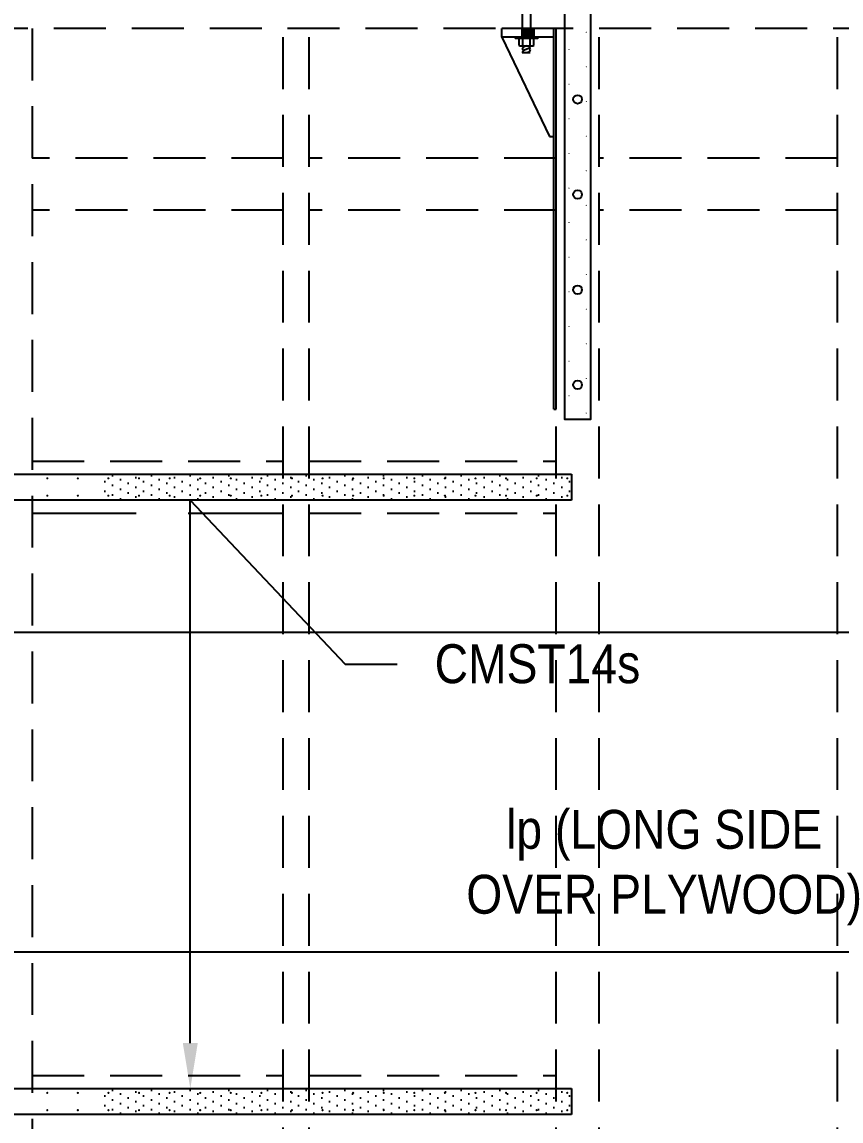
# Model space of a CAD drawing. Header units: inches. Extents: x -16404 to 14624, y -1591 to 16152.
# Drawn here: x -9013.7 to -8966.4, y 3035.8 to 3099.3 of the extents above; entities that cross this region are included whole.
import ezdxf
from ezdxf import colors
from ezdxf.entities.mleader import LeaderData, LeaderLine
from ezdxf.math import Vec2, Vec3

# ---------------------------------------------------------------- set-up
doc = ezdxf.new("R2010")
doc.units = ezdxf.units.IN
doc.header["$LTSCALE"] = 24
doc.header["$MEASUREMENT"] = 0
doc.linetypes.add('HIDDEN', pattern=[0.375, 0.25, -0.125])
doc.linetypes.add('HIDDEN2', pattern=[0.1875, 0.125, -0.0625])
doc.layers.get('0').update_dxf_attribs({"linetype": 'CONTINUOUS'})
doc.layers.get('DefPoints').update_dxf_attribs({"color": 251, "linetype": 'CONTINUOUS'})
for name, color, linetype in [('S-ANNO-DIMS', 2, 'CONTINUOUS'), ('S-ANNO-NOTE', 4, 'CONTINUOUS'), ('S-STEEL', 4, 'CONTINUOUS'), ('S-WOOD', 3, 'CONTINUOUS')]:
    doc.layers.add(name, color=color, linetype=linetype)
doc.layers.add('S-ANNO-GRID-NONPLOT', color=251, linetype='CONTINUOUS', plot=False)
doc.styles.add('Arial', font='arial.ttf', dxfattribs={"width": 0.85})
doc.dimstyles.new('DIM-24$0', dxfattribs={"dimscale": 24, "dimtxt": 0.09375, "dimasz": 0.109375, "dimexe": 0.0625, "dimexo": 0.0625, "dimgap": 0.0625, "dimtad": 1, "dimdec": 4, "dimzin": 11, "dimdsep": 46, "dimlunit": 4, "dimtxsty": 'Arial', "dimblk": 'ARCHTICK', "dimblk1": 'ARCHTICK', "dimblk2": 'ARCHTICK', "dimsah": 1, "dimcen": 0.125, "dimdle": 0.0625, "dimclrd": 256, "dimclre": 256, "dimclrt": 4, "dimadec": 0, "dimazin": 0, "dimtfac": 1, "dimtdec": 4, "dimtmove": 0, "dimatfit": 3, "dimldrblk": 'ARCHTICK', "dimfxl": 1, "dimfrac": 1, "dimtolj": 1, "dimtzin": 11, "dimarcsym": 0})

# ---------------------------------------------------------------- blocks, each defined once
blk = doc.blocks.new('HTT22S')
for p, q in [((0, 22), (0, 0)), ((0.125, 22), (0, 22)), ((0.125, 22), (0.125, 0)), ((0.375, 6.25), (0.125, 6.25)), ((3.125, 0.5), (0.375, 6.25)), ((0, 0), (3.125, 0)), ((0.125, 0.5), (3.125, 0.5)), ((1.28125, 0), (1.28125, 0.5)), ((1.28125, 0.4375), (1.96875, 0.4375)), ((1.28125, 0.375), (1.96875, 0.375)), ((1.28125, 0.3125), (1.96875, 0.3125)), ((1.28125, 0.25), (1.96875, 0.25)), ((1.28125, 0.1875), (1.96875, 0.1875)), ((1.28125, 0.125), (1.96875, 0.125)), ((1.28125, 0.0625), (1.96875, 0.0625)), ((1.34375, 0), (1.34375, 0.5)), ((1.40625, 0), (1.40625, 0.5)), ((1.46875, 0), (1.46875, 0.5)), ((1.53125, 0), (1.53125, 0.5)), ((1.59375, 0), (1.59375, 0.5)), ((1.65625, 0), (1.65625, 0.5)), ((1.71875, 0), (1.71875, 0.5)), ((1.78125, 0), (1.78125, 0.5)), ((1.84375, 0), (1.84375, 0.5)), ((1.90625, 0), (1.90625, 0.5)), ((1.96875, 0), (1.96875, 0.5)), ((3.125, 0.5), (3.125, 0))]:
    blk.add_line(p, q)
blk = doc.blocks.new('_ARCHTICK')
at = {"color": 0, "linetype": 'ByBlock', "const_width": 0.15}
blk.add_lwpolyline([(-0.5, -0.5), (0.5, 0.5)], dxfattribs=at)
blk = doc.blocks.new('*D2107')
at = {"layer": 'DefPoints', "color": 0, "transparency": 16777216}
for p in [(-9016.096, 3045.531), (-8937.09, 3045.531), (-8937.09, 3045.531)]:
    blk.add_point(p, dxfattribs=at)
at = {"layer": 'S-ANNO-DIMS', "lineweight": -2, "transparency": 16777216}
blk.add_line((-9017.596, 3045.531), (-8935.59, 3045.531), dxfattribs=at)
at = {"layer": 'S-ANNO-DIMS', "lineweight": -2, "transparency": 16777216, "xscale": 2.625, "yscale": 2.625, "zscale": 2.625, "rotation": 180}
blk.add_blockref('_ARCHTICK', (-9016.096, 3045.531), dxfattribs=at)
at = {"layer": 'S-ANNO-DIMS', "lineweight": -2, "transparency": 16777216, "xscale": 2.625, "yscale": 2.625, "zscale": 2.625}
blk.add_blockref('_ARCHTICK', (-8937.09, 3045.531), dxfattribs=at)
at = {"layer": 'S-ANNO-DIMS', "color": 4, "transparency": 16777216, "insert": (-8976.593, 3050.402), "char_height": 2.25, "attachment_point": 5, "style": 'Arial'}
blk.add_mtext('\\A1;lp (LONG SIDE\\POVER PLYWOOD)', dxfattribs=at)
blk = doc.blocks.new('Se_24x36_DETAILS_GRID')
blk.add_line((0, 7.6667), (7.7674, 7.6667))

msp = doc.modelspace()

# ---------------------------------------------------------------- hatches: boundary and pattern name
at = {"layer": 'S-STEEL'}
h = msp.add_hatch(dxfattribs=at)
h.set_pattern_fill('DOTS', color=256, scale=8, angle=-26.5650512, style=0)
h.set_pattern_definition([(333.43495, (-8558.105, 3482.3695), (0.4472136, 0.3354102), [0, -0.5])])
h.paths.add_polyline_path([(-8981.94147, 3071.64422), (-8981.94147, 3073.14422), (-9008.94147, 3073.14422), (-9008.94147, 3071.64422)])
h.paths.add_polyline_path([(-8992.81942, 3071.9082, -1), (-8992.76352, 3071.88025, -1)], flags=16)
h.paths.add_polyline_path([(-8992.81942, 3072.9082, -1), (-8992.76352, 3072.88025, -1)], flags=16)
h.paths.add_polyline_path([(-8994.53019, 3071.88025, -1), (-8994.58609, 3071.9082, -1)], flags=16)
h.paths.add_polyline_path([(-8994.53019, 3072.88025, -1), (-8994.58609, 3072.9082, -1)], flags=16)
h.paths.add_polyline_path([(-8991.05276, 3071.9082, -1), (-8990.99685, 3071.88025, -1)], flags=16)
h.paths.add_polyline_path([(-8991.05276, 3072.9082, -1), (-8990.99685, 3072.88025, -1)], flags=16)
h.paths.add_polyline_path([(-8996.29685, 3071.88025, -1), (-8996.35276, 3071.9082, -1)], flags=16)
h.paths.add_polyline_path([(-8996.29685, 3072.88025, -1), (-8996.35276, 3072.9082, -1)], flags=16)
h.paths.add_polyline_path([(-8989.28609, 3071.9082, -1), (-8989.23019, 3071.88025, -1)], flags=16)
h.paths.add_polyline_path([(-8989.28609, 3072.9082, -1), (-8989.23019, 3072.88025, -1)], flags=16)
h.paths.add_polyline_path([(-8998.06352, 3071.88025, -1), (-8998.11942, 3071.9082, -1)], flags=16)
h.paths.add_polyline_path([(-8998.06352, 3072.88025, -1), (-8998.11942, 3072.9082, -1)], flags=16)
h.paths.add_polyline_path([(-8987.51942, 3071.9082, -1), (-8987.46352, 3071.88025, -1)], flags=16)
h.paths.add_polyline_path([(-8987.51942, 3072.9082, -1), (-8987.46352, 3072.88025, -1)], flags=16)
h.paths.add_polyline_path([(-8999.83019, 3071.88025, -1), (-8999.88609, 3071.9082, -1)], flags=16)
h.paths.add_polyline_path([(-8999.83019, 3072.88025, -1), (-8999.88609, 3072.9082, -1)], flags=16)
h.paths.add_polyline_path([(-8985.75276, 3071.9082, -1), (-8985.69685, 3071.88025, -1)], flags=16)
h.paths.add_polyline_path([(-8985.75276, 3072.9082, -1), (-8985.69685, 3072.88025, -1)], flags=16)
h.paths.add_polyline_path([(-9001.59685, 3071.88025, -1), (-9001.65276, 3071.9082, -1)], flags=16)
h.paths.add_polyline_path([(-9001.59685, 3072.88025, -1), (-9001.65276, 3072.9082, -1)], flags=16)
h.paths.add_polyline_path([(-8983.98609, 3071.9082, -1), (-8983.93019, 3071.88025, -1)], flags=16)
h.paths.add_polyline_path([(-8983.98609, 3072.9082, -1), (-8983.93019, 3072.88025, -1)], flags=16)
h.paths.add_polyline_path([(-9003.36352, 3071.88025, -1), (-9003.41942, 3071.9082, -1)], flags=16)
h.paths.add_polyline_path([(-9003.36352, 3072.88025, -1), (-9003.41942, 3072.9082, -1)], flags=16)
h.paths.add_polyline_path([(-8982.21942, 3071.9082, -1), (-8982.16352, 3071.88025, -1)], flags=16)
h.paths.add_polyline_path([(-8982.21942, 3072.9082, -1), (-8982.16352, 3072.88025, -1)], flags=16)
h.paths.add_polyline_path([(-9005.13019, 3071.88025, -1), (-9005.18609, 3071.9082, -1)], flags=16)
h.paths.add_polyline_path([(-9005.13019, 3072.88025, -1), (-9005.18609, 3072.9082, -1)], flags=16)
h.paths.add_polyline_path([(-9006.89685, 3071.88025, -1), (-9006.95276, 3071.9082, -1)], flags=16)
h.paths.add_polyline_path([(-9006.89685, 3072.88025, -1), (-9006.95276, 3072.9082, -1)], flags=16)
h.paths.add_polyline_path([(-9008.66352, 3071.88025, -1), (-9008.71942, 3071.9082, -1)], flags=16)
h.paths.add_polyline_path([(-9008.66352, 3072.88025, -1), (-9008.71942, 3072.9082, -1)], flags=16)
h = msp.add_hatch(dxfattribs=at)
h.set_pattern_fill('DOTS', color=256, scale=8, angle=-26.5650512, style=0)
h.set_pattern_definition([(333.43495, (-8558.105, 3446.8633), (0.4472136, 0.3354102), [0, -0.5])])
h.paths.add_polyline_path([(-8981.94147, 3036.13802), (-8981.94147, 3037.63802), (-9008.94147, 3037.63802), (-9008.94147, 3036.13802)])
h.paths.add_polyline_path([(-8992.81942, 3036.402, -1), (-8992.76352, 3036.37404, -1)], flags=16)
h.paths.add_polyline_path([(-8992.81942, 3037.402, -1), (-8992.76352, 3037.37404, -1)], flags=16)
h.paths.add_polyline_path([(-8994.53019, 3036.37404, -1), (-8994.58609, 3036.402, -1)], flags=16)
h.paths.add_polyline_path([(-8994.53019, 3037.37404, -1), (-8994.58609, 3037.402, -1)], flags=16)
h.paths.add_polyline_path([(-8991.05276, 3036.402, -1), (-8990.99685, 3036.37404, -1)], flags=16)
h.paths.add_polyline_path([(-8991.05276, 3037.402, -1), (-8990.99685, 3037.37404, -1)], flags=16)
h.paths.add_polyline_path([(-8996.29685, 3036.37404, -1), (-8996.35276, 3036.402, -1)], flags=16)
h.paths.add_polyline_path([(-8996.29685, 3037.37404, -1), (-8996.35276, 3037.402, -1)], flags=16)
h.paths.add_polyline_path([(-8989.28609, 3036.402, -1), (-8989.23019, 3036.37404, -1)], flags=16)
h.paths.add_polyline_path([(-8989.28609, 3037.402, -1), (-8989.23019, 3037.37404, -1)], flags=16)
h.paths.add_polyline_path([(-8998.06352, 3036.37404, -1), (-8998.11942, 3036.402, -1)], flags=16)
h.paths.add_polyline_path([(-8998.06352, 3037.37404, -1), (-8998.11942, 3037.402, -1)], flags=16)
h.paths.add_polyline_path([(-8987.51942, 3036.402, -1), (-8987.46352, 3036.37404, -1)], flags=16)
h.paths.add_polyline_path([(-8987.51942, 3037.402, -1), (-8987.46352, 3037.37404, -1)], flags=16)
h.paths.add_polyline_path([(-8999.83019, 3036.37404, -1), (-8999.88609, 3036.402, -1)], flags=16)
h.paths.add_polyline_path([(-8999.83019, 3037.37404, -1), (-8999.88609, 3037.402, -1)], flags=16)
h.paths.add_polyline_path([(-8985.75276, 3036.402, -1), (-8985.69685, 3036.37404, -1)], flags=16)
h.paths.add_polyline_path([(-8985.75276, 3037.402, -1), (-8985.69685, 3037.37404, -1)], flags=16)
h.paths.add_polyline_path([(-9001.59685, 3036.37404, -1), (-9001.65276, 3036.402, -1)], flags=16)
h.paths.add_polyline_path([(-9001.59685, 3037.37404, -1), (-9001.65276, 3037.402, -1)], flags=16)
h.paths.add_polyline_path([(-8983.98609, 3036.402, -1), (-8983.93019, 3036.37404, -1)], flags=16)
h.paths.add_polyline_path([(-8983.98609, 3037.402, -1), (-8983.93019, 3037.37404, -1)], flags=16)
h.paths.add_polyline_path([(-9003.36352, 3036.37404, -1), (-9003.41942, 3036.402, -1)], flags=16)
h.paths.add_polyline_path([(-9003.36352, 3037.37404, -1), (-9003.41942, 3037.402, -1)], flags=16)
h.paths.add_polyline_path([(-8982.21942, 3036.402, -1), (-8982.16352, 3036.37404, -1)], flags=16)
h.paths.add_polyline_path([(-8982.21942, 3037.402, -1), (-8982.16352, 3037.37404, -1)], flags=16)
h.paths.add_polyline_path([(-9005.13019, 3036.37404, -1), (-9005.18609, 3036.402, -1)], flags=16)
h.paths.add_polyline_path([(-9005.13019, 3037.37404, -1), (-9005.18609, 3037.402, -1)], flags=16)
h.paths.add_polyline_path([(-9006.89685, 3036.37404, -1), (-9006.95276, 3036.402, -1)], flags=16)
h.paths.add_polyline_path([(-9006.89685, 3037.37404, -1), (-9006.95276, 3037.402, -1)], flags=16)
h.paths.add_polyline_path([(-9008.66352, 3036.37404, -1), (-9008.71942, 3036.402, -1)], flags=16)
h.paths.add_polyline_path([(-9008.66352, 3037.37404, -1), (-9008.71942, 3037.402, -1)], flags=16)

# ---------------------------------------------------------------- linework, layer by layer
for p, q in [((-8984.78803, 3113.83819), (-8984.78803, 3098.76271)), ((-8984.30886, 3113.76954), (-8984.30886, 3098.69407)), ((-8983.8944, 3098.39113), (-8985.20249, 3098.39113)), ((-8985.20249, 3098.39113), (-8985.20249, 3098.30871)), ((-8984.78803, 3098.76271), (-8984.30886, 3098.76271)), ((-8984.72669, 3098.65809), (-8984.78803, 3098.76271)), ((-8984.78803, 3098.55346), (-8984.72669, 3098.65809)), ((-8984.72669, 3098.44883), (-8984.78803, 3098.55346)), ((-8984.76052, 3098.39113), (-8984.72669, 3098.44883)), ((-8984.4715, 3098.76271), (-8984.72669, 3098.65809)), ((-8984.36591, 3098.59675), (-8984.72669, 3098.44883)), ((-8984.36591, 3098.59675), (-8984.30886, 3098.69407)), ((-8984.30458, 3098.49213), (-8984.36591, 3098.59675)), ((-8984.36181, 3098.39113), (-8984.30458, 3098.49213)), ((-8983.8944, 3098.39113), (-8983.8944, 3098.30871)), ((-8983.8944, 3098.30871), (-8985.20249, 3098.30871)), ((-8984.96771, 3097.91091), (-8984.96771, 3098.30871)), ((-8984.8629, 3097.88944), (-8984.23399, 3097.88944)), ((-8984.78803, 3097.71283), (-8984.75916, 3097.76334)), ((-8984.72669, 3097.60821), (-8984.78803, 3097.71283)), ((-8984.72669, 3097.81746), (-8984.76889, 3097.88944)), ((-8984.75916, 3097.76334), (-8984.72669, 3097.81746)), ((-8984.75808, 3097.91091), (-8984.75808, 3098.30871)), ((-8984.55113, 3097.88944), (-8984.72669, 3097.81746)), ((-8984.36591, 3097.75613), (-8984.72669, 3097.60821)), ((-8984.36591, 3097.75613), (-8984.30458, 3097.86075)), ((-8984.30458, 3097.6515), (-8984.36591, 3097.75613)), ((-8984.33881, 3097.91091), (-8984.33881, 3098.30871)), ((-8984.30458, 3097.86075), (-8984.32139, 3097.88944)), ((-8984.12917, 3097.91091), (-8984.12917, 3098.30871)), ((-8984.78803, 3097.50358), (-8984.72669, 3097.60821)), ((-8984.78803, 3097.50358), (-8984.34053, 3097.50358)), ((-8984.36591, 3097.54687), (-8984.4715, 3097.50358)), ((-8984.36591, 3097.54687), (-8984.30458, 3097.6515)), ((-8984.34053, 3097.50358), (-8984.36591, 3097.54687)), ((-9093.74147, 3073.14422), (-8981.94147, 3073.14422)), ((-8981.94147, 3073.14422), (-8981.94147, 3071.64422)), ((-8981.94147, 3071.64422), (-9093.74147, 3071.64422)), ((-9093.74147, 3037.63802), (-8981.94147, 3037.63802)), ((-8981.94147, 3037.63802), (-8981.94147, 3036.13802)), ((-8981.94147, 3036.13802), (-9093.74147, 3036.13802))]:
    msp.add_line(p, q, dxfattribs=at)
msp.add_lwpolyline([(-8980.83992, 3136.29501), (-8980.83992, 3076.29501), (-8982.33992, 3076.29501), (-8982.33992, 3136.29501)], close=True, dxfattribs=at)
for points, const_width in [([(-8981.08992, 3098.65438, 1), (-8981.08992, 3098.68563, 1)], 0.03125), ([(-8982.08992, 3097.65438, 1), (-8982.08992, 3097.68563, 1)], 0.03125), ([(-8981.08992, 3096.65438, 1), (-8981.08992, 3096.68563, 1)], 0.03125), ([(-8982.08992, 3095.65438, 1), (-8982.08992, 3095.68563, 1)], 0.03125), ([(-8981.08992, 3094.65438, 1), (-8981.08992, 3094.68563, 1)], 0.03125), ([(-8982.08992, 3093.65438, 1), (-8982.08992, 3093.68563, 1)], 0.03125), ([(-8981.08992, 3092.65438, 1), (-8981.08992, 3092.68563, 1)], 0.03125), ([(-8982.08992, 3091.65438, 1), (-8982.08992, 3091.68563, 1)], 0.03125), ([(-8981.08992, 3090.65438, 1), (-8981.08992, 3090.68563, 1)], 0.03125), ([(-8982.08992, 3089.65438, 1), (-8982.08992, 3089.68563, 1)], 0.03125), ([(-8981.08992, 3088.65438, 1), (-8981.08992, 3088.68563, 1)], 0.03125), ([(-8982.08992, 3087.65438, 1), (-8982.08992, 3087.68563, 1)], 0.03125), ([(-8981.08992, 3086.65438, 1), (-8981.08992, 3086.68563, 1)], 0.03125), ([(-8982.08992, 3085.65438, 1), (-8982.08992, 3085.68563, 1)], 0.03125), ([(-8981.08992, 3084.65438, 1), (-8981.08992, 3084.68563, 1)], 0.03125), ([(-8982.08992, 3083.65438, 1), (-8982.08992, 3083.68563, 1)], 0.03125), ([(-8981.08992, 3082.65438, 1), (-8981.08992, 3082.68563, 1)], 0.03125), ([(-8982.08992, 3081.65438, 1), (-8982.08992, 3081.68563, 1)], 0.03125), ([(-8981.08992, 3080.65438, 1), (-8981.08992, 3080.68563, 1)], 0.03125), ([(-8982.08992, 3079.65438, 1), (-8982.08992, 3079.68563, 1)], 0.03125), ([(-8981.08992, 3078.65438, 1), (-8981.08992, 3078.68563, 1)], 0.03125), ([(-8982.08992, 3077.65438, 1), (-8982.08992, 3077.68563, 1)], 0.03125), ([(-8981.08992, 3076.65438, 1), (-8981.08992, 3076.68563, 1)], 0.03125), ([(-9012.25276, 3072.9082, 1), (-9012.19685, 3072.88025, 1)], 0.0625), ([(-9010.48609, 3072.9082, 1), (-9010.43019, 3072.88025, 1)], 0.0625), ([(-9008.71942, 3072.9082, 1), (-9008.66352, 3072.88025, 1)], 0.0625), ([(-9006.95276, 3072.9082, 1), (-9006.89685, 3072.88025, 1)], 0.0625), ([(-9005.18609, 3072.9082, 1), (-9005.13019, 3072.88025, 1)], 0.0625), ([(-9003.41942, 3072.9082, 1), (-9003.36352, 3072.88025, 1)], 0.0625), ([(-9001.65276, 3072.9082, 1), (-9001.59685, 3072.88025, 1)], 0.0625), ([(-8999.88609, 3072.9082, 1), (-8999.83019, 3072.88025, 1)], 0.0625), ([(-8998.11942, 3072.9082, 1), (-8998.06352, 3072.88025, 1)], 0.0625), ([(-8996.35276, 3072.9082, 1), (-8996.29685, 3072.88025, 1)], 0.0625), ([(-8994.58609, 3072.9082, 1), (-8994.53019, 3072.88025, 1)], 0.0625), ([(-8992.81942, 3072.9082, 1), (-8992.76352, 3072.88025, 1)], 0.0625), ([(-8991.05276, 3072.9082, 1), (-8990.99685, 3072.88025, 1)], 0.0625), ([(-8989.28609, 3072.9082, 1), (-8989.23019, 3072.88025, 1)], 0.0625), ([(-8987.51942, 3072.9082, 1), (-8987.46352, 3072.88025, 1)], 0.0625), ([(-8985.75276, 3072.9082, 1), (-8985.69685, 3072.88025, 1)], 0.0625), ([(-8983.98609, 3072.9082, 1), (-8983.93019, 3072.88025, 1)], 0.0625), ([(-8982.21942, 3072.9082, 1), (-8982.16352, 3072.88025, 1)], 0.0625), ([(-9012.25276, 3071.9082, 1), (-9012.19685, 3071.88025, 1)], 0.0625), ([(-9010.48609, 3071.9082, 1), (-9010.43019, 3071.88025, 1)], 0.0625), ([(-9008.71942, 3071.9082, 1), (-9008.66352, 3071.88025, 1)], 0.0625), ([(-9006.95276, 3071.9082, 1), (-9006.89685, 3071.88025, 1)], 0.0625), ([(-9005.18609, 3071.9082, 1), (-9005.13019, 3071.88025, 1)], 0.0625), ([(-9003.41942, 3071.9082, 1), (-9003.36352, 3071.88025, 1)], 0.0625), ([(-9001.65276, 3071.9082, 1), (-9001.59685, 3071.88025, 1)], 0.0625), ([(-8999.88609, 3071.9082, 1), (-8999.83019, 3071.88025, 1)], 0.0625), ([(-8998.11942, 3071.9082, 1), (-8998.06352, 3071.88025, 1)], 0.0625), ([(-8996.35276, 3071.9082, 1), (-8996.29685, 3071.88025, 1)], 0.0625), ([(-8994.58609, 3071.9082, 1), (-8994.53019, 3071.88025, 1)], 0.0625), ([(-8992.81942, 3071.9082, 1), (-8992.76352, 3071.88025, 1)], 0.0625), ([(-8991.05276, 3071.9082, 1), (-8990.99685, 3071.88025, 1)], 0.0625), ([(-8989.28609, 3071.9082, 1), (-8989.23019, 3071.88025, 1)], 0.0625), ([(-8987.51942, 3071.9082, 1), (-8987.46352, 3071.88025, 1)], 0.0625), ([(-8985.75276, 3071.9082, 1), (-8985.69685, 3071.88025, 1)], 0.0625), ([(-8983.98609, 3071.9082, 1), (-8983.93019, 3071.88025, 1)], 0.0625), ([(-8982.21942, 3071.9082, 1), (-8982.16352, 3071.88025, 1)], 0.0625), ([(-9012.25276, 3037.402, 1), (-9012.19685, 3037.37404, 1)], 0.0625), ([(-9010.48609, 3037.402, 1), (-9010.43019, 3037.37404, 1)], 0.0625), ([(-9008.71942, 3037.402, 1), (-9008.66352, 3037.37404, 1)], 0.0625), ([(-9006.95276, 3037.402, 1), (-9006.89685, 3037.37404, 1)], 0.0625), ([(-9005.18609, 3037.402, 1), (-9005.13019, 3037.37404, 1)], 0.0625), ([(-9003.41942, 3037.402, 1), (-9003.36352, 3037.37404, 1)], 0.0625), ([(-9001.65276, 3037.402, 1), (-9001.59685, 3037.37404, 1)], 0.0625), ([(-8999.88609, 3037.402, 1), (-8999.83019, 3037.37404, 1)], 0.0625), ([(-8998.11942, 3037.402, 1), (-8998.06352, 3037.37404, 1)], 0.0625), ([(-8996.35276, 3037.402, 1), (-8996.29685, 3037.37404, 1)], 0.0625), ([(-8994.58609, 3037.402, 1), (-8994.53019, 3037.37404, 1)], 0.0625), ([(-8992.81942, 3037.402, 1), (-8992.76352, 3037.37404, 1)], 0.0625), ([(-8991.05276, 3037.402, 1), (-8990.99685, 3037.37404, 1)], 0.0625), ([(-8989.28609, 3037.402, 1), (-8989.23019, 3037.37404, 1)], 0.0625), ([(-8987.51942, 3037.402, 1), (-8987.46352, 3037.37404, 1)], 0.0625), ([(-8985.75276, 3037.402, 1), (-8985.69685, 3037.37404, 1)], 0.0625), ([(-8983.98609, 3037.402, 1), (-8983.93019, 3037.37404, 1)], 0.0625), ([(-8982.21942, 3037.402, 1), (-8982.16352, 3037.37404, 1)], 0.0625), ([(-9012.25276, 3036.402, 1), (-9012.19685, 3036.37404, 1)], 0.0625), ([(-9010.48609, 3036.402, 1), (-9010.43019, 3036.37404, 1)], 0.0625), ([(-9008.71942, 3036.402, 1), (-9008.66352, 3036.37404, 1)], 0.0625), ([(-9006.95276, 3036.402, 1), (-9006.89685, 3036.37404, 1)], 0.0625), ([(-9005.18609, 3036.402, 1), (-9005.13019, 3036.37404, 1)], 0.0625), ([(-9003.41942, 3036.402, 1), (-9003.36352, 3036.37404, 1)], 0.0625), ([(-9001.65276, 3036.402, 1), (-9001.59685, 3036.37404, 1)], 0.0625), ([(-8999.88609, 3036.402, 1), (-8999.83019, 3036.37404, 1)], 0.0625), ([(-8998.11942, 3036.402, 1), (-8998.06352, 3036.37404, 1)], 0.0625), ([(-8996.35276, 3036.402, 1), (-8996.29685, 3036.37404, 1)], 0.0625), ([(-8994.58609, 3036.402, 1), (-8994.53019, 3036.37404, 1)], 0.0625), ([(-8992.81942, 3036.402, 1), (-8992.76352, 3036.37404, 1)], 0.0625), ([(-8991.05276, 3036.402, 1), (-8990.99685, 3036.37404, 1)], 0.0625), ([(-8989.28609, 3036.402, 1), (-8989.23019, 3036.37404, 1)], 0.0625), ([(-8987.51942, 3036.402, 1), (-8987.46352, 3036.37404, 1)], 0.0625), ([(-8985.75276, 3036.402, 1), (-8985.69685, 3036.37404, 1)], 0.0625), ([(-8983.98609, 3036.402, 1), (-8983.93019, 3036.37404, 1)], 0.0625), ([(-8982.21942, 3036.402, 1), (-8982.16352, 3036.37404, 1)], 0.0625)]:
    msp.add_lwpolyline(points, format="xyb", close=True, dxfattribs=dict(at, const_width=const_width))
for centre in [(-8981.58992, 3094.79501), (-8981.58992, 3089.29501), (-8981.58992, 3083.79501), (-8981.58992, 3078.29501)]:
    msp.add_circle(centre, 0.25, dxfattribs=at)
for centre, radius, start, end in [((-8984.8629, 3098.15605), 0.26661, 246.8491196, 293.1508804), ((-8984.54844, 3098.92367), 1.03423, 258.3052299, 281.6947701), ((-8984.23399, 3098.15605), 0.26661, 246.8491196, 293.1508804)]:
    msp.add_arc(centre, radius, start, end, dxfattribs=at)
at = {"layer": 'S-WOOD', "linetype": 'HIDDEN2'}
for p, q in [((-8837.83992, 3098.89113), (-9120.56229, 3098.89113)), ((-9013.08992, 3098.89113), (-9013.08992, 2996.39113)), ((-8998.58992, 2996.39113), (-8998.58992, 3098.89113)), ((-8997.08992, 2996.39113), (-8997.08992, 3098.89113)), ((-8982.83992, 2996.39113), (-8982.83992, 3098.89113)), ((-8980.33992, 2996.39113), (-8980.33992, 3098.89113)), ((-8966.58992, 2996.39113), (-8966.58992, 3098.89113)), ((-8998.58992, 3091.39113), (-9013.08992, 3091.39113)), ((-8982.83992, 3091.39113), (-8997.08992, 3091.39113)), ((-8966.58992, 3091.39113), (-8980.33992, 3091.39113)), ((-8998.58992, 3088.39113), (-9013.08992, 3088.39113)), ((-8982.83992, 3088.39113), (-8997.08992, 3088.39113)), ((-8966.58992, 3088.39113), (-8980.33992, 3088.39113)), ((-9013.08992, 3073.89734), (-8998.58992, 3073.89734)), ((-8997.08992, 3073.89734), (-8982.83992, 3073.89734)), ((-8997.08992, 3070.89111), (-8982.83992, 3070.89111)), ((-9013.08992, 3038.39113), (-8998.58992, 3038.39113)), ((-8997.08992, 3038.39113), (-8982.83992, 3038.39113))]:
    msp.add_line(p, q, dxfattribs=at)
at = {"layer": 'S-WOOD', "linetype": 'HIDDEN'}
msp.add_line((-9013.08992, 3070.89111), (-8998.58992, 3070.89111), dxfattribs=at)

# ---------------------------------------------------------------- block references
at = {"layer": 'S-ANNO-GRID-NONPLOT', "xscale": 24, "yscale": 24, "zscale": 24}
msp.add_blockref('Se_24x36_DETAILS_GRID', (-9128.3678, 2880), dxfattribs=at)
at = {"layer": 'S-WOOD', "rotation": 180}
msp.add_blockref('HTT22S', (-8982.83992, 3098.89113), dxfattribs=at)

# ---------------------------------------------------------------- dimensions: what is measured, and where the dimension line sits
at = {"layer": 'S-ANNO-DIMS'}
dim = msp.add_aligned_dim(p1=(-9016.09614, 3045.53129), p2=(-8937.08992, 3045.53129), distance=0, text='lp (LONG SIDE\\POVER PLYWOOD)', dimstyle='DIM-24$0', dxfattribs=at)
dim.commit()
dim.dimension.update_dxf_attribs({"geometry": '*D2107', "text_midpoint": (-8976.59303, 3050.40194)})

# ---------------------------------------------------------------- leaders
at = {"layer": 'S-ANNO-NOTE'}
ml = msp.add_multileader_mtext('Standard', dxfattribs=at)
ml.set_content('{\\C256;CONTINUOUS CMST STRAP EACH FACE OF STUD}', color=4, style='Arial')
ml.set_leader_properties(color=2)
ml.build(insert=Vec2(0, 0))
ml.multileader.update_dxf_attribs({"dogleg_length": 0.36, "arrow_head_size": 2.625, "scale": 24})
ctx = ml.context
ctx.base_point, ctx.scale, ctx.char_height, ctx.arrow_head_size, ctx.landing_gap_size, ctx.plane_origin = Vec3(-8957.85386, 3108.43564), 24, 2.25, 2.625, 2.16, Vec3(-8889.14928, 3380.32253)
ctx.text_align_type = 2
notes = []
notes.append((ctx, [(0, (1, 1, 0), (-8924.44898, 3108.43564), (-1, 0), 3, [(1, [(-8938.58992, 3082.33361), (-8904.58992, 3082.33641)], 0, [])])]))
ctx.mtext.insert, ctx.mtext.width, ctx.mtext.alignment, ctx.mtext.flow_direction = Vec3(-8929.60898, 3109.57983), 28.9374323, 3, 5
ml = msp.add_multileader_mtext('Standard', dxfattribs=at)
ml.set_content('ECCQs WHERE HD IN HDR OCCURS', color=4, style='Arial')
ml.set_leader_properties(color=2)
ml.build(insert=Vec2(0, 0))
ml.multileader.update_dxf_attribs({"dogleg_length": 0.36, "arrow_head_size": 2.625, "scale": 24})
ctx = ml.context
ctx.base_point, ctx.scale, ctx.char_height, ctx.arrow_head_size, ctx.landing_gap_size, ctx.plane_origin = Vec3(-8567.21993, 3107.70064), 24, 2.25, 2.625, 2.16, Vec3(-8485.86636, 3406.03547)
ctx.text_align_type = 2
notes.append((ctx, [(0, (1, 1, 0), (-8525.85717, 3107.70064), (-1, 0), 3, [(1, [(-8537.76259, 3073.13918), (-8506.28282, 3073.13918)], 0, [])])]))
ctx.mtext.insert, ctx.mtext.width, ctx.mtext.alignment, ctx.mtext.flow_direction = Vec3(-8531.01717, 3108.84483), 37.9826907, 3, 5
ml = msp.add_multileader_mtext('Standard', dxfattribs=at)
ml.set_content('PROVIDE E.N. ALONG FULL HEIGHT OF KING STUDS', color=4, style='Arial')
ml.set_leader_properties(color=2)
ml.build(insert=Vec2(0, 0))
ml.multileader.update_dxf_attribs({"dogleg_length": 0.36, "arrow_head_size": 2.625, "scale": 24})
ctx = ml.context
ctx.base_point, ctx.scale, ctx.char_height, ctx.arrow_head_size, ctx.landing_gap_size, ctx.plane_origin = Vec3(-8749.06659, 3095.95131), 24, 2.25, 2.625, 2.16, Vec3(-8679.46123, 3382.37741)
ctx.text_align_type = 2
notes.append((ctx, [(0, (1, 1, 0), (-8720.30728, 3095.95131), (-1, 0), 3, [(1, [(-8615.53543, 3076.82399), (-8663.53543, 3076.82399)], 0, [])])]))
ctx.mtext.insert, ctx.mtext.width, ctx.mtext.alignment, ctx.mtext.flow_direction = Vec3(-8725.46728, 3097.0955), 21.9942879, 3, 5
ml = msp.add_multileader_mtext('Standard', dxfattribs=at)
ml.set_content('{\\C256;WRAP AROUND HDR}', color=4, style='Arial')
ml.set_leader_properties(color=2)
ml.build(insert=Vec2(0, 0))
ml.multileader.update_dxf_attribs({"dogleg_length": 0.36, "arrow_head_size": 2.625, "scale": 24})
ctx = ml.context
ctx.base_point, ctx.scale, ctx.char_height, ctx.arrow_head_size, ctx.landing_gap_size, ctx.plane_origin = Vec3(-8933.82965, 3060.38099), 24, 2.25, 2.625, 2.16, Vec3(-8868.88822, 3358.71581)
ctx.text_align_type = 2
notes.append((ctx, [(0, (1, 1, 0), (-8908.43483, 3060.38099), (-1, 0), 3, [(1, [(-8915.83992, 3073.67612), (-8906.08992, 3080.93509), (-8911.09536, 3076.28761)], 0, [])])]))
ctx.mtext.insert, ctx.mtext.width, ctx.mtext.alignment, ctx.mtext.flow_direction = Vec3(-8913.59483, 3061.52517), 19.1119092, 3, 5
ml = msp.add_multileader_mtext('Standard', dxfattribs=at)
ml.set_content('{\\C256;CMST14s}', color=4, style='Arial')
ml.set_leader_properties(color=2)
ml.build(insert=Vec2(0, 0))
ml.multileader.update_dxf_attribs({"dogleg_length": 0.36, "arrow_head_size": 2.625, "scale": 24})
ctx = ml.context
ctx.base_point, ctx.scale, ctx.char_height, ctx.arrow_head_size, ctx.landing_gap_size, ctx.plane_origin = Vec3(-8992.00885, 3062.16539), 24, 2.25, 2.625, 2.16, Vec3(-8982.92339, 3342.38001)
notes.append((ctx, [(1, (1, 1, 0), (-8995.00885, 3062.16539), (1, 0), 3, [(1, [(-9003.96272, 3037.63802), (-9003.96272, 3071.64422)], 0, [])])]))
ctx.mtext.insert, ctx.mtext.width, ctx.mtext.flow_direction = Vec3(-8989.84885, 3063.30957), 23.7153555, 5
ml = msp.add_multileader_mtext('Standard', dxfattribs=at)
ml.set_content('HDR', color=4, style='Arial')
ml.set_leader_properties(color=2)
ml.build(insert=Vec2(0, 0))
ml.multileader.update_dxf_attribs({"dogleg_length": 0.36, "arrow_head_size": 2.625, "scale": 24})
ctx = ml.context
ctx.base_point, ctx.scale, ctx.char_height, ctx.arrow_head_size, ctx.landing_gap_size, ctx.plane_origin = Vec3(-8937.46983, 3066.38101), 24, 2.25, 2.625, 2.16, Vec3(-8885.0627, 3364.71584)
ctx.text_align_type = 2
notes.append((ctx, [(0, (1, 1, 0), (-8924.60932, 3066.38101), (-1, 0), 3, [(0, [(-8920.52973, 3070.89111)], 0, [])])]))
ctx.mtext.insert, ctx.mtext.width, ctx.mtext.alignment, ctx.mtext.flow_direction = Vec3(-8929.76932, 3067.50601), 24.1980443, 3, 5
ml = msp.add_multileader_mtext('Standard', dxfattribs=at)
ml.set_content('{\\C256;4x BLKG @ STRAP (TYP)}', color=4, style='Arial')
ml.set_leader_properties(color=2)
ml.build(insert=Vec2(0, 0))
ml.multileader.update_dxf_attribs({"dogleg_length": 0.36, "arrow_head_size": 2.625, "scale": 24})
ctx = ml.context
ctx.base_point, ctx.scale, ctx.char_height, ctx.arrow_head_size, ctx.landing_gap_size, ctx.plane_origin = Vec3(-9053.52643, 3061.16407), 24, 2.25, 2.625, 2.16, Vec3(-9044.44097, 3341.3787)
notes.append((ctx, [(1, (1, 1, 0), (-9056.52643, 3061.16407), (1, 0), 3, [(0, [(-9069.85871, 3070.89111)], 0, [])])]))
ctx.mtext.insert, ctx.mtext.width, ctx.mtext.flow_direction = Vec3(-9051.36643, 3062.61982), 20.8481555, 5
ml = msp.add_multileader_mtext('Standard', dxfattribs=at)
ml.set_content('\\A1;{\\C256;3"x3"x\\H0.7x;\\S1#4;\\H1.429x;" PLATE WASHER}', color=4, style='Arial')
ml.set_leader_properties(color=2)
ml.build(insert=Vec2(0, 0))
ml.multileader.update_dxf_attribs({"dogleg_length": 0.36, "arrow_head_size": 2.625, "scale": 24})
ctx = ml.context
ctx.base_point, ctx.scale, ctx.char_height, ctx.arrow_head_size, ctx.landing_gap_size, ctx.plane_origin = Vec3(-8539.03248, 3060.68453), 24, 2.25, 2.625, 2.16, Vec3(-8465.70213, 3359.01935)
ctx.text_align_type = 2
notes.append((ctx, [(0, (1, 1, 0), (-8512.23638, 3060.68453), (-1, 0), 3, [(0, [(-8513.62403, 3070.31621)], 0, [])])]))
ctx.mtext.insert, ctx.mtext.width, ctx.mtext.alignment, ctx.mtext.flow_direction = Vec3(-8517.39638, 3061.82872), 29.4027233, 3, 5
ml = msp.add_multileader_mtext('Standard', dxfattribs=at)
ml.set_content('HDR', color=4, style='Arial')
ml.set_leader_properties(color=2)
ml.build(insert=Vec2(0, 0))
ml.multileader.update_dxf_attribs({"dogleg_length": 0.36, "arrow_head_size": 2.625, "scale": 24})
ctx = ml.context
ctx.base_point, ctx.scale, ctx.char_height, ctx.arrow_head_size, ctx.landing_gap_size, ctx.plane_origin = Vec3(-8563.33507, 3059.87146), 24, 2.25, 2.625, 2.16, Vec3(-8507.11721, 3358.20628)
ctx.text_align_type = 2
notes.append((ctx, [(0, (1, 1, 0), (-8550.47456, 3059.87146), (-1, 0), 3, [(0, [(-8530.20496, 3069.53458)], 0, [])])]))
ctx.mtext.insert, ctx.mtext.width, ctx.mtext.alignment, ctx.mtext.flow_direction = Vec3(-8555.63456, 3060.99646), 29.4027233, 3, 5
ml = msp.add_multileader_mtext('Standard', dxfattribs=at)
ml.set_content('3x POST MIN @ HOLD-DOWN', color=4, style='Arial')
ml.set_leader_properties(color=2)
ml.build(insert=Vec2(0, 0))
ml.multileader.update_dxf_attribs({"dogleg_length": 0.36, "arrow_head_size": 2.625, "scale": 24})
ctx = ml.context
ctx.base_point, ctx.scale, ctx.char_height, ctx.arrow_head_size, ctx.landing_gap_size, ctx.plane_origin = Vec3(-8540.02947, 3048.36963), 24, 2.25, 2.625, 2.16, Vec3(-8465.70213, 3346.70445)
ctx.text_align_type = 2
notes.append((ctx, [(0, (1, 1, 0), (-8512.98567, 3048.36963), (-1, 0), 3, [(0, [(-8504.55367, 3054.2235)], 0, [])])]))
ctx.mtext.insert, ctx.mtext.width, ctx.mtext.alignment, ctx.mtext.flow_direction = Vec3(-8518.14567, 3049.51381), 29.4027233, 3, 5
ml = msp.add_multileader_mtext('Standard', dxfattribs=at)
ml.set_content('3x BLKG @ OPENINGS w/PLYWD', color=4, style='Arial')
ml.set_leader_properties(color=2)
ml.build(insert=Vec2(0, 0))
ml.multileader.update_dxf_attribs({"dogleg_length": 0.36, "arrow_head_size": 2.625, "scale": 24})
ctx = ml.context
ctx.base_point, ctx.scale, ctx.char_height, ctx.arrow_head_size, ctx.landing_gap_size, ctx.plane_origin = Vec3(-8533.12177, 3035.9547), 24, 2.25, 2.625, 2.16, Vec3(-8465.70213, 3334.28952)
ctx.text_align_type = 2
notes.append((ctx, [(0, (1, 1, 0), (-8511.86374, 3035.9547), (-1, 0), 3, [(0, [(-8480.90708, 3023.70126)], 0, [])])]))
ctx.mtext.insert, ctx.mtext.width, ctx.mtext.alignment, ctx.mtext.flow_direction = Vec3(-8517.02374, 3037.09888), 20.6839651, 3, 5
for ctx, leaders in notes:
    for number, flags, end, landing, length, lines in leaders:
        leader = LeaderData()
        leader.index, (leader.has_last_leader_line, leader.has_dogleg_vector, leader.attachment_direction) = number, flags
        leader.last_leader_point, leader.dogleg_vector, leader.dogleg_length = Vec3(end), Vec3(landing), length
        for number, points, colour, breaks in lines:
            line = LeaderLine()
            line.index, line.vertices, line.color, line.breaks = number, Vec3.list(points), colors.encode_raw_color(colour), breaks
            leader.lines.append(line)
        ctx.leaders.append(leader)

doc.saveas('drawing.dxf')
